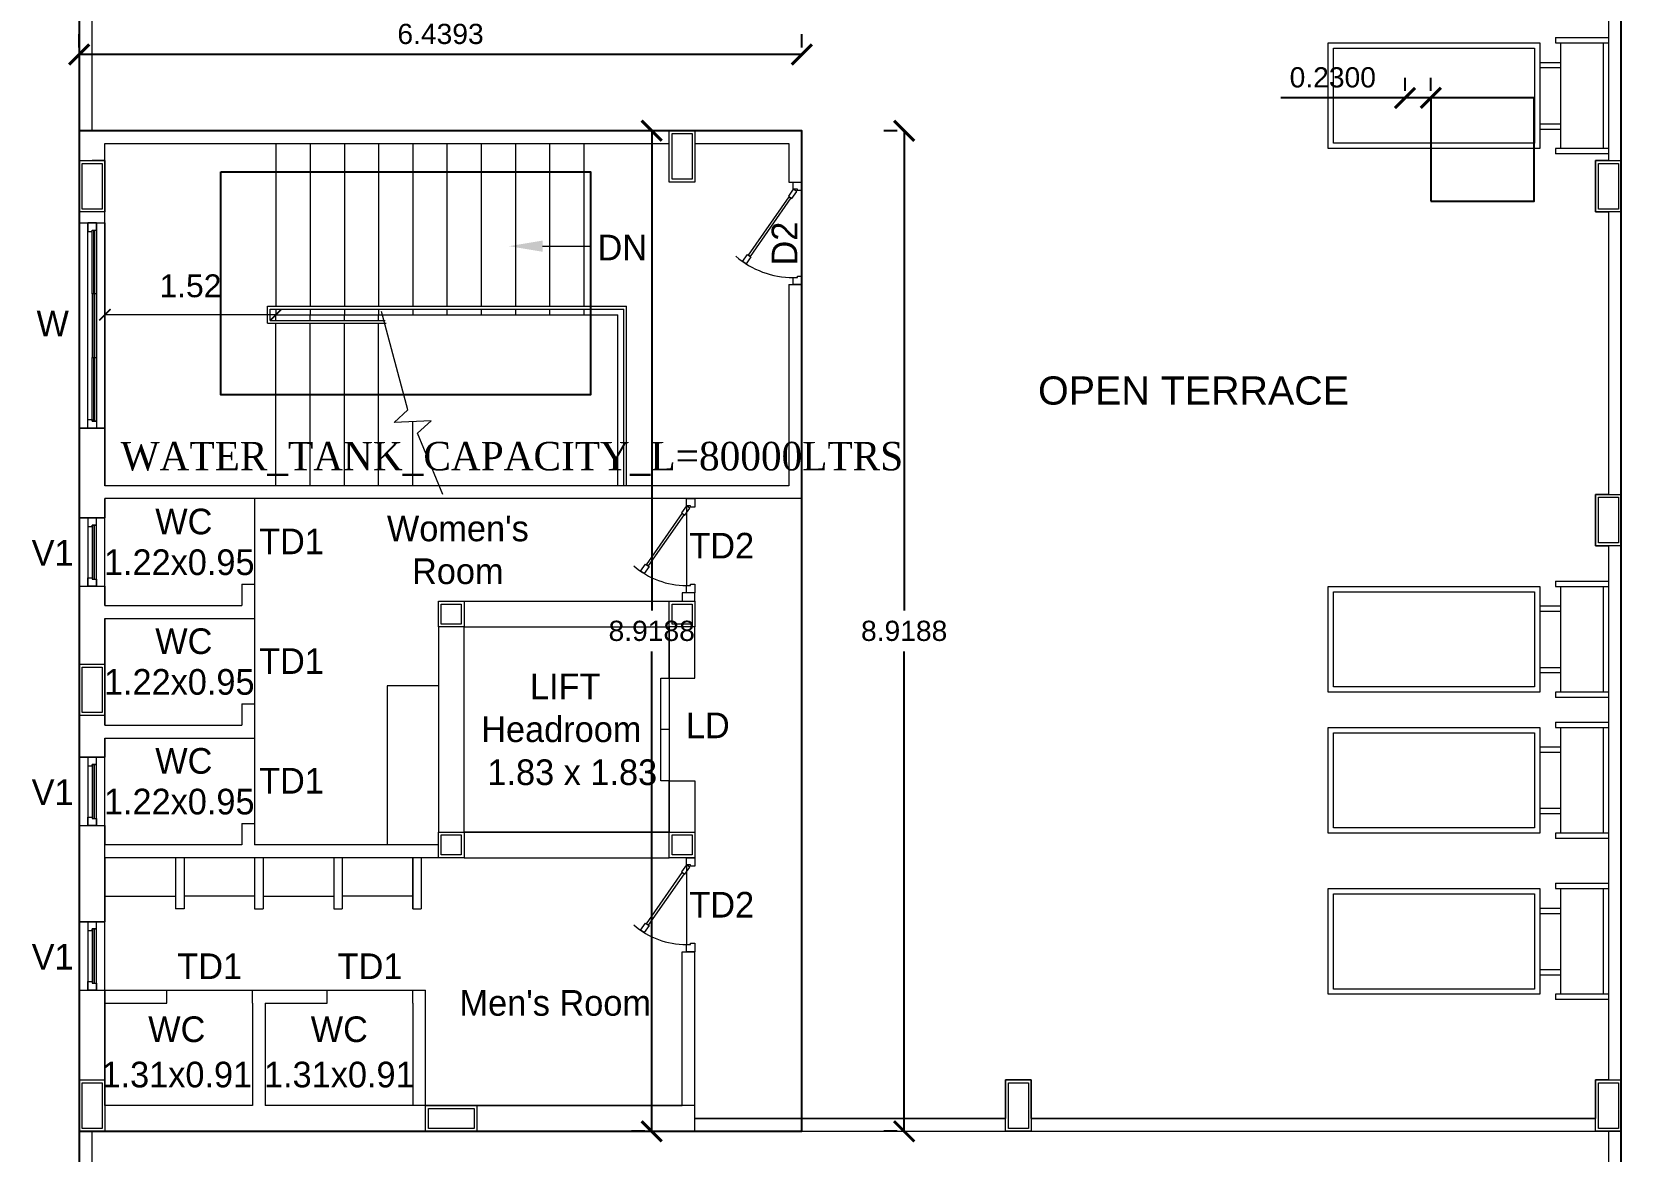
# Model space of a CAD drawing. Header units: metres. Extents: x -1560643 to -1560434, y 43491 to 43663.
# Drawn here: x -1560582.34 to -1560568.18, y 43585.55 to 43595.52 of the extents above; entities that cross this region are included whole.
import ezdxf
from ezdxf.enums import TextEntityAlignment as Align

# ---------------------------------------------------------------- set-up
doc = ezdxf.new("R2010")
doc.units = ezdxf.units.M
doc.header["$LTSCALE"] = 750
doc.header["$MEASUREMENT"] = 0
doc.header["$PDMODE"] = 35
doc.header["$PDSIZE"] = 50
doc.linetypes.add('HIDDEN', pattern=[0.375, 0.25, -0.125])
doc.layers.get('0').update_dxf_attribs({"lineweight": 5})
doc.layers.get('Defpoints').update_dxf_attribs({"lineweight": 0})
doc.layers.add('BLK_1_FLR_0_DRINKING_WATER', color=7, linetype='Continuous', lineweight=5)
for name, color, linetype in [('BLK_1_FLR_3_ROOF_AREA', 54, 'Continuous'), ('BLK_1_STAIR_HEADROOM', 55, 'Continuous'), ('BLK_1_TERRACESERVICE_UTILITYDISTANCE', 1, 'Continuous'), ('SOLAR_PANEL', 3, 'Continuous'), ('WATER_TANK_CALCULATION', 150, 'Continuous')]:
    doc.layers.add(name, color=color, linetype=linetype)
doc.styles.add('5 Feet Scale', font='', dxfattribs={"height": 5.9055})
doc.styles.add('6 Feet Scale', font='', dxfattribs={"height": 7.0866})
doc.styles.add('8 Feet Scale', font='', dxfattribs={"height": 9.4488})
doc.styles.add('cent', font='arial.ttf', dxfattribs={"height": 8})
doc.styles.add('ED', font='romantic.ttf', dxfattribs={"width": 0.96})
doc.styles.add('outer', font='arial.ttf')
doc.styles.get("Standard").update_dxf_attribs({"font": 'arial.ttf'})
doc.styles.get('5 Feet Scale').set_extended_font_data('Bahnschrift')
doc.styles.get('6 Feet Scale').set_extended_font_data('Bahnschrift')
doc.styles.get('8 Feet Scale').set_extended_font_data('Bahnschrift')
doc.dimstyles.get("Standard").update_dxf_attribs({"dimtxt": 0.18, "dimasz": 0.18, "dimexe": 0.18, "dimexo": 0.0625, "dimgap": 0.09, "dimtad": 1, "dimtih": 1, "dimtoh": 1, "dimdec": 4, "dimzin": 0, "dimdsep": 46, "dimtxsty": 'Standard', "dimblk": 'ARCHTICK', "dimcen": 0.09, "dimadec": 0, "dimazin": 0, "dimtfac": 1, "dimtdec": 4, "dimtofl": 0, "dimtmove": 0, "dimatfit": 3, "dimldrblk": 'ARCHTICK', "dimfxl": 0, "dimtolj": 1, "dimtzin": 0, "dimarcsym": 0})

# ---------------------------------------------------------------- blocks, each defined once
blk = doc.blocks.new('_ArchTick')
at = {"color": 0, "linetype": 'ByBlock', "const_width": 0.15}
blk.add_lwpolyline([(-0.5, -0.5), (0.5, 0.5)], dxfattribs=at)
blk = doc.blocks.new('*D36')
at = {"layer": 'BLK_1_STAIR_HEADROOM', "color": 0, "lineweight": -2}
for p, q in [((-1560574.632, 43594.642), (-1560574.749, 43594.642)), ((-1560574.569, 43594.642), (-1560574.569, 43590.365)), ((-1560574.569, 43585.723), (-1560574.569, 43590.001)), ((-1560574.632, 43585.723), (-1560574.749, 43585.723))]:
    blk.add_line(p, q, dxfattribs=at)
at = {"layer": 'Defpoints', "color": 0}
for p in [(-1560574.569, 43594.642), (-1560574.569, 43585.723), (-1560574.569, 43585.723)]:
    blk.add_point(p, dxfattribs=at)
at = {"layer": 'BLK_1_STAIR_HEADROOM', "color": 0, "lineweight": -2, "xscale": 0.18, "yscale": 0.18, "zscale": 0.18}
for p, rotation in [((-1560574.569, 43594.642), 90), ((-1560574.569, 43585.723), 270)]:
    blk.add_blockref('_ArchTick', p, dxfattribs=dict(at, rotation=rotation))
at = {"layer": 'BLK_1_STAIR_HEADROOM', "color": 0, "insert": (-1560574.569, 43590.183), "char_height": 0.18, "attachment_point": 5}
blk.add_mtext('\\A1;8.9188', dxfattribs=at)
blk = doc.blocks.new('*D37')
at = {"layer": 'BLK_1_STAIR_HEADROOM', "color": 0, "lineweight": -2}
for p, q in [((-1560581.921, 43595.384), (-1560581.921, 43595.502)), ((-1560575.481, 43595.384), (-1560575.481, 43595.502)), ((-1560575.481, 43595.322), (-1560581.921, 43595.322))]:
    blk.add_line(p, q, dxfattribs=at)
at = {"layer": 'Defpoints', "color": 0}
for p in [(-1560581.921, 43595.322), (-1560581.921, 43595.322), (-1560575.481, 43595.322)]:
    blk.add_point(p, dxfattribs=at)
at = {"layer": 'BLK_1_STAIR_HEADROOM', "color": 0, "lineweight": -2, "xscale": 0.18, "yscale": 0.18, "zscale": 0.18, "rotation": 180}
blk.add_blockref('_ArchTick', (-1560581.921, 43595.322), dxfattribs=at)
at = {"layer": 'BLK_1_STAIR_HEADROOM', "color": 0, "lineweight": -2, "xscale": 0.18, "yscale": 0.18, "zscale": 0.18}
blk.add_blockref('_ArchTick', (-1560575.481, 43595.322), dxfattribs=at)
at = {"layer": 'BLK_1_STAIR_HEADROOM', "color": 0, "insert": (-1560578.701, 43595.504), "char_height": 0.18, "attachment_point": 5}
blk.add_mtext('\\A1;6.4393', dxfattribs=at)
blk = doc.blocks.new('*D38')
at = {"layer": 'BLK_1_TERRACESERVICE_UTILITYDISTANCE', "color": 0, "lineweight": -2}
for p, q in [((-1560576.881, 43594.642), (-1560576.999, 43594.642)), ((-1560576.819, 43594.642), (-1560576.819, 43590.365)), ((-1560576.819, 43585.723), (-1560576.819, 43590.001)), ((-1560576.881, 43585.723), (-1560576.999, 43585.723))]:
    blk.add_line(p, q, dxfattribs=at)
at = {"layer": 'Defpoints', "color": 0}
for p in [(-1560576.819, 43594.642), (-1560576.819, 43585.723), (-1560576.819, 43585.723)]:
    blk.add_point(p, dxfattribs=at)
at = {"layer": 'BLK_1_TERRACESERVICE_UTILITYDISTANCE', "color": 0, "lineweight": -2, "xscale": 0.18, "yscale": 0.18, "zscale": 0.18}
for p, rotation in [((-1560576.819, 43594.642), 90), ((-1560576.819, 43585.723), 270)]:
    blk.add_blockref('_ArchTick', p, dxfattribs=dict(at, rotation=rotation))
at = {"layer": 'BLK_1_TERRACESERVICE_UTILITYDISTANCE', "color": 0, "insert": (-1560576.819, 43590.183), "char_height": 0.18, "attachment_point": 5}
blk.add_mtext('\\A1;8.9188', dxfattribs=at)
blk = doc.blocks.new('*D42')
at = {"layer": 'Defpoints', "color": 0}
for p in [(-1560570.105, 43594.935), (-1560570.105, 43594.935), (-1560569.875, 43594.935)]:
    blk.add_point(p, dxfattribs=at)
at = {"layer": 'SOLAR_PANEL', "color": 0, "lineweight": -2}
for p, q in [((-1560570.105, 43594.997), (-1560570.105, 43595.115)), ((-1560569.875, 43594.997), (-1560569.875, 43595.115)), ((-1560570.105, 43594.935), (-1560571.212, 43594.935)), ((-1560569.875, 43594.935), (-1560570.105, 43594.935))]:
    blk.add_line(p, q, dxfattribs=at)
at = {"layer": 'SOLAR_PANEL', "color": 0, "lineweight": -2, "xscale": 0.18, "yscale": 0.18, "zscale": 0.18, "rotation": 180}
blk.add_blockref('_ArchTick', (-1560570.105, 43594.935), dxfattribs=at)
at = {"layer": 'SOLAR_PANEL', "color": 0, "lineweight": -2, "xscale": 0.18, "yscale": 0.18, "zscale": 0.18}
blk.add_blockref('_ArchTick', (-1560569.875, 43594.935), dxfattribs=at)
at = {"layer": 'SOLAR_PANEL', "color": 0, "insert": (-1560570.749, 43595.117), "char_height": 0.18, "attachment_point": 5}
blk.add_mtext('\\A1;0.2300', dxfattribs=at)
blk = doc.blocks.new('A$C52BB42CC')
for p, q in [((2413.18, 4094.56), (2413.18, 4193.56)), ((2417.68, 4105.06), (2417.68, 4193.56)), ((2417.68, 4105.06), (2417.68, 4193.56)), ((2949.68, 4192.06), (2949.68, 4094.56)), ((2949.68, 4192.06), (2949.68, 4094.56)), ((2954.18, 4192.06), (2954.18, 4094.56)), ((2851.39, 4135.91), (2925.57, 4135.91)), ((2851.39, 4098.82), (2851.39, 4135.91)), ((2853.24, 4134.05), (2923.71, 4134.05)), ((2853.24, 4100.67), (2853.24, 4134.05)), ((2923.71, 4134.05), (2923.71, 4100.67)), ((2925.57, 4135.91), (2925.57, 4098.82)), ((2931.13, 4137.76), (2931.13, 4135.91)), ((2931.13, 4137.76), (2949.68, 4137.76)), ((2931.13, 4135.91), (2949.68, 4135.91)), ((2932.99, 4098.82), (2932.99, 4135.91)), ((2947.82, 4135.91), (2947.82, 4098.82)), ((2949.68, 4137.76), (2949.68, 4135.91)), ((2925.57, 4129.06), (2932.99, 4129.06)), ((2925.57, 4127.21), (2932.99, 4127.21)), ((2413.18, 4105.06), (2666.68, 4105.06)), ((2666.68, 3975.95), (2666.68, 4105.06)), ((2925.57, 4107.52), (2932.99, 4107.52)), ((2925.57, 4105.66), (2932.99, 4105.66)), ((2422.18, 4072.7), (2422.18, 4100.56)), ((2422.18, 4100.56), (2620.18, 4100.56)), ((2482.18, 4100.56), (2482.18, 4043.5)), ((2494.18, 4100.56), (2494.18, 4043.5)), ((2506.18, 4100.56), (2506.18, 4043.5)), ((2518.18, 4100.56), (2518.18, 4043.5)), ((2530.18, 4100.56), (2530.18, 4043.5)), ((2542.18, 4100.56), (2542.18, 4043.5)), ((2554.18, 4100.56), (2554.18, 4043.5)), ((2566.18, 4100.56), (2566.18, 4043.5)), ((2578.18, 4100.56), (2578.18, 4043.5)), ((2590.18, 4100.56), (2590.18, 4043.5)), ((2629.18, 4100.56), (2662.18, 4100.56)), ((2662.18, 4100.56), (2662.18, 4086.99)), ((2923.71, 4100.67), (2853.24, 4100.67)), ((2422.18, 4094.56), (2417.68, 4094.56)), ((2422.18, 3980.45), (2422.18, 4094.56)), ((2925.57, 4098.82), (2851.39, 4098.82)), ((2931.13, 4098.82), (2931.13, 4096.96)), ((2949.68, 4098.82), (2931.13, 4098.82)), ((2949.68, 4096.96), (2931.13, 4096.96)), ((2949.68, 4094.56), (2945.18, 4094.56)), ((2945.18, 4094.56), (2945.18, 4076.56)), ((2949.68, 4098.82), (2949.68, 4096.96)), ((2662.18, 4086.99), (2666.68, 4086.99)), ((2413.18, 4072.7), (2413.18, 4076.56)), ((2945.18, 4076.56), (2949.68, 4076.56)), ((2949.68, 4076.56), (2949.68, 3977.45)), ((2949.68, 4076.56), (2949.68, 3977.45)), ((2954.18, 4076.56), (2954.18, 3977.45)), ((2413.18, 4072.7), (2422.18, 4072.7)), ((2662.18, 4051.06), (2666.68, 4051.06)), ((2662.18, 4051.06), (2662.18, 3980.45)), ((2479.18, 4043.5), (2605.18, 4043.5)), ((2479.18, 4037.5), (2479.18, 4043.5)), ((2605.18, 3980.45), (2605.18, 4043.5)), ((2482.18, 4040.5), (2422.18, 4040.5)), ((2480.18, 4042.5), (2604.18, 4042.5)), ((2480.18, 4038.5), (2480.18, 4042.5)), ((2480.18, 4038.5), (2520.44, 4038.5)), ((2482.18, 4042.5), (2482.18, 4040.5)), ((2482.18, 4040.5), (2602.18, 4040.5)), ((2482.18, 4038.5), (2482.18, 4040.5)), ((2494.18, 4042.5), (2494.18, 4040.5)), ((2494.18, 4038.5), (2494.18, 4040.5)), ((2506.18, 4042.5), (2506.18, 4040.5)), ((2506.18, 4038.5), (2506.18, 4040.5)), ((2518.18, 4042.5), (2518.18, 4040.5)), ((2518.18, 4038.5), (2518.18, 4040.5)), ((2528.48, 4007.07), (2519.16, 4041.58)), ((2530.18, 4042.5), (2530.18, 4040.5)), ((2542.18, 4042.5), (2542.18, 4040.5)), ((2554.18, 4042.5), (2554.18, 4040.5)), ((2566.18, 4042.5), (2566.18, 4040.5)), ((2578.18, 4042.5), (2578.18, 4040.5)), ((2590.18, 4042.5), (2590.18, 4040.5)), ((2602.18, 4038.5), (2602.18, 4040.5)), ((2602.18, 3980.45), (2602.18, 4038.5)), ((2604.18, 3980.45), (2604.18, 4042.5)), ((2479.18, 4037.5), (2520.85, 4037.5)), ((2482.18, 3980.45), (2482.18, 4037.5)), ((2494.18, 3980.45), (2494.18, 4037.5)), ((2506.18, 3980.45), (2506.18, 4037.5)), ((2518.18, 3980.45), (2518.18, 4037.5)), ((2523.71, 4002.69), (2528.48, 4007.07)), ((2413.18, 3969.2), (2413.18, 4000.7)), ((2413.18, 4000.7), (2413.18, 3969.2)), ((2413.18, 4000.7), (2422.18, 4000.7)), ((2422.18, 3980.45), (2422.18, 4000.7)), ((2422.18, 4000.7), (2422.18, 3980.45)), ((2536.65, 4003.26), (2523.71, 4002.69)), ((2530.18, 3980.45), (2530.18, 4002.98)), ((2531.87, 3998.88), (2536.65, 4003.26)), ((2540.75, 3977.44), (2531.87, 3998.88)), ((2662.18, 3980.45), (2422.18, 3980.45)), ((2949.68, 3977.45), (2945.18, 3977.45)), ((2945.18, 3977.45), (2945.18, 3959.45)), ((2422.18, 3969.2), (2422.18, 3975.95)), ((2422.18, 3975.95), (2422.18, 3969.2)), ((2666.68, 3975.95), (2422.18, 3975.95)), ((2422.18, 3975.95), (2422.18, 3969.2)), ((2422.18, 3938.45), (2422.18, 3975.95)), ((2474.68, 3975.95), (2474.68, 3933.95)), ((2666.68, 3975.95), (2666.68, 3753.95)), ((2413.18, 3969.2), (2422.18, 3969.2)), ((2945.18, 3959.45), (2949.68, 3959.45)), ((2949.68, 3959.45), (2949.68, 3771.95)), ((2949.68, 3959.45), (2949.68, 3771.95)), ((2954.18, 3959.45), (2954.18, 3771.95)), ((2413.18, 3917.85), (2413.18, 3945.2)), ((2413.18, 3945.2), (2413.18, 3917.85)), ((2413.18, 3917.85), (2413.18, 3945.2)), ((2413.18, 3945.2), (2422.18, 3945.2)), ((2422.18, 3938.45), (2422.18, 3945.2)), ((2422.18, 3945.2), (2422.18, 3938.45)), ((2422.18, 3945.2), (2422.18, 3938.45)), ((2470.18, 3945.95), (2470.18, 3938.45)), ((2470.18, 3945.95), (2474.68, 3945.95)), ((2629.18, 3942.95), (2624.68, 3942.95)), ((2624.68, 3942.95), (2624.68, 3939.95)), ((2629.18, 3939.95), (2629.18, 3942.95)), ((2851.39, 3945.14), (2925.57, 3945.14)), ((2851.39, 3908.05), (2851.39, 3945.14)), ((2853.24, 3943.29), (2923.71, 3943.29)), ((2853.24, 3909.91), (2853.24, 3943.29)), ((2923.71, 3943.29), (2923.71, 3909.91)), ((2925.57, 3945.14), (2925.57, 3908.05)), ((2931.13, 3947), (2931.13, 3945.14)), ((2931.13, 3947), (2949.68, 3947)), ((2931.13, 3945.14), (2949.68, 3945.14)), ((2932.99, 3908.05), (2932.99, 3945.14)), ((2947.82, 3945.14), (2947.82, 3908.05)), ((2949.68, 3947), (2949.68, 3945.14)), ((2422.18, 3938.45), (2470.18, 3938.45)), ((2548.18, 3939.95), (2620.18, 3939.95)), ((2925.57, 3938.3), (2932.99, 3938.3)), ((2422.18, 3917.85), (2422.18, 3933.95)), ((2422.18, 3933.95), (2422.18, 3917.85)), ((2422.18, 3933.95), (2422.18, 3917.85)), ((2422.18, 3933.95), (2470.18, 3933.95)), ((2422.18, 3896.45), (2422.18, 3933.95)), ((2470.18, 3933.95), (2474.68, 3933.95)), ((2474.68, 3933.95), (2474.68, 3891.95)), ((2925.57, 3936.45), (2932.99, 3936.45)), ((2539.18, 3930.95), (2539.18, 3858.95)), ((2548.18, 3930.95), (2620.18, 3930.95)), ((2548.18, 3858.95), (2548.18, 3930.95)), ((2548.18, 3930.95), (2620.18, 3930.95)), ((2548.18, 3858.95), (2548.18, 3930.95)), ((2620.18, 3912.95), (2620.18, 3930.95)), ((2620.18, 3930.95), (2620.18, 3858.95)), ((2629.18, 3912.95), (2629.18, 3930.95)), ((2925.57, 3916.75), (2932.99, 3916.75)), ((2925.57, 3914.9), (2932.99, 3914.9)), ((2539.18, 3910.27), (2521.18, 3910.27)), ((2521.18, 3910.27), (2521.18, 3854.45)), ((2617.18, 3912.95), (2620.18, 3912.95)), ((2617.18, 3876.95), (2617.18, 3912.95)), ((2620.18, 3912.95), (2629.18, 3912.95)), ((2620.18, 3912.95), (2620.18, 3876.95)), ((2923.71, 3909.91), (2853.24, 3909.91)), ((2470.18, 3903.95), (2470.18, 3896.45)), ((2470.18, 3903.95), (2474.68, 3903.95)), ((2925.57, 3908.05), (2851.39, 3908.05)), ((2931.13, 3908.05), (2931.13, 3906.2)), ((2949.68, 3908.05), (2931.13, 3908.05)), ((2949.68, 3906.2), (2931.13, 3906.2)), ((2949.68, 3908.05), (2949.68, 3906.2)), ((2413.18, 3885.2), (2413.18, 3899.85)), ((2413.18, 3885.2), (2413.18, 3899.85)), ((2422.18, 3896.45), (2422.18, 3899.85)), ((2422.18, 3899.85), (2422.18, 3896.45)), ((2422.18, 3896.45), (2470.18, 3896.45)), ((2620.18, 3894.95), (2617.18, 3894.95)), ((2851.39, 3895.67), (2925.57, 3895.67)), ((2851.39, 3858.58), (2851.39, 3895.67)), ((2853.24, 3893.81), (2923.71, 3893.81)), ((2853.24, 3860.43), (2853.24, 3893.81)), ((2923.71, 3893.81), (2923.71, 3860.43)), ((2925.57, 3895.67), (2925.57, 3858.58)), ((2931.13, 3897.52), (2931.13, 3895.67)), ((2931.13, 3897.52), (2949.68, 3897.52)), ((2931.13, 3895.67), (2949.68, 3895.67)), ((2932.99, 3858.58), (2932.99, 3895.67)), ((2947.82, 3895.67), (2947.82, 3858.58)), ((2949.68, 3897.52), (2949.68, 3895.67)), ((2422.18, 3885.2), (2422.18, 3891.95)), ((2422.18, 3891.95), (2422.18, 3885.2)), ((2422.18, 3891.95), (2470.18, 3891.95)), ((2422.18, 3762.94), (2422.18, 3891.95)), ((2470.18, 3891.95), (2474.68, 3891.95)), ((2474.68, 3891.95), (2474.68, 3854.45)), ((2925.57, 3888.82), (2932.99, 3888.82)), ((2925.57, 3886.97), (2932.99, 3886.97)), ((2413.18, 3885.2), (2422.18, 3885.2)), ((2620.18, 3876.95), (2617.18, 3876.95)), ((2620.18, 3858.95), (2620.18, 3876.95)), ((2620.18, 3876.95), (2629.18, 3876.95)), ((2629.18, 3876.95), (2629.18, 3858.95)), ((2925.57, 3867.28), (2932.99, 3867.28)), ((2925.57, 3865.42), (2932.99, 3865.42)), ((2413.18, 3827.45), (2413.18, 3861.2)), ((2413.18, 3827.45), (2413.18, 3861.2)), ((2413.18, 3861.2), (2422.18, 3861.2)), ((2422.18, 3854.45), (2422.18, 3861.2)), ((2422.18, 3861.2), (2422.18, 3854.45)), ((2470.18, 3861.95), (2470.18, 3854.45)), ((2470.18, 3861.95), (2474.68, 3861.95)), ((2923.71, 3860.43), (2853.24, 3860.43)), ((2470.18, 3854.45), (2422.18, 3854.45)), ((2539.18, 3854.45), (2474.68, 3854.45)), ((2620.18, 3858.95), (2548.18, 3858.95)), ((2548.18, 3858.95), (2620.18, 3858.95)), ((2925.57, 3858.58), (2851.39, 3858.58)), ((2931.13, 3858.58), (2931.13, 3856.72)), ((2949.68, 3858.58), (2931.13, 3858.58)), ((2949.68, 3856.72), (2931.13, 3856.72)), ((2949.68, 3858.58), (2949.68, 3856.72)), ((2422.18, 3827.45), (2422.18, 3849.95)), ((2422.18, 3849.95), (2422.18, 3827.45)), ((2539.18, 3849.95), (2422.18, 3849.95)), ((2446.93, 3849.95), (2446.93, 3831.95)), ((2449.93, 3849.95), (2449.93, 3831.95)), ((2474.68, 3849.95), (2474.68, 3831.95)), ((2477.68, 3849.95), (2477.68, 3831.95)), ((2502.43, 3849.95), (2502.43, 3831.95)), ((2505.43, 3849.95), (2505.43, 3831.95)), ((2530.18, 3849.95), (2530.18, 3831.95)), ((2530.18, 3831.95), (2530.18, 3849.95)), ((2533.18, 3849.95), (2533.18, 3831.95)), ((2548.18, 3849.95), (2620.18, 3849.95)), ((2851.39, 3839.11), (2925.57, 3839.11)), ((2851.39, 3802.02), (2851.39, 3839.11)), ((2853.24, 3837.25), (2923.71, 3837.25)), ((2853.24, 3803.87), (2853.24, 3837.25)), ((2923.71, 3837.25), (2923.71, 3803.87)), ((2925.57, 3839.11), (2925.57, 3802.02)), ((2931.13, 3840.96), (2931.13, 3839.11)), ((2931.13, 3840.96), (2949.68, 3840.96)), ((2931.13, 3839.11), (2949.68, 3839.11)), ((2932.99, 3802.02), (2932.99, 3839.11)), ((2947.82, 3839.11), (2947.82, 3802.02)), ((2949.68, 3840.96), (2949.68, 3839.11)), ((2422.18, 3836.45), (2446.93, 3836.45)), ((2449.93, 3831.95), (2446.93, 3831.95)), ((2474.68, 3836.45), (2449.93, 3836.45)), ((2474.68, 3831.95), (2477.68, 3831.95)), ((2477.68, 3836.45), (2502.43, 3836.45)), ((2502.43, 3831.95), (2505.43, 3831.95)), ((2530.18, 3836.45), (2505.43, 3836.45)), ((2530.18, 3831.95), (2533.18, 3831.95)), ((2925.57, 3832.26), (2932.99, 3832.26)), ((2413.18, 3827.45), (2422.18, 3827.45)), ((2925.57, 3830.41), (2932.99, 3830.41)), ((2624.68, 3762.95), (2624.68, 3816.95)), ((2624.68, 3816.95), (2629.18, 3816.95)), ((2629.18, 3753.95), (2629.18, 3816.95)), ((2925.57, 3810.72), (2932.99, 3810.72)), ((2413.18, 3771.95), (2413.18, 3803.45)), ((2413.18, 3771.95), (2413.18, 3803.45)), ((2413.18, 3803.45), (2422.18, 3803.45)), ((2422.18, 3771.95), (2422.18, 3803.45)), ((2422.18, 3803.45), (2422.18, 3771.95)), ((2422.18, 3803.44), (2473.93, 3803.44)), ((2443.93, 3798.94), (2443.93, 3803.44)), ((2473.93, 3803.44), (2530.18, 3803.44)), ((2473.93, 3798.94), (2473.93, 3803.44)), ((2500.18, 3798.94), (2500.18, 3803.44)), ((2530.18, 3803.44), (2534.68, 3803.44)), ((2530.18, 3798.94), (2530.18, 3803.44)), ((2534.68, 3762.95), (2534.68, 3803.44)), ((2923.71, 3803.87), (2853.24, 3803.87)), ((2925.57, 3808.86), (2932.99, 3808.86)), ((2422.18, 3798.94), (2443.93, 3798.94)), ((2473.93, 3798.94), (2473.93, 3762.94)), ((2478.43, 3798.94), (2500.18, 3798.94)), ((2478.43, 3798.94), (2478.43, 3762.94)), ((2530.18, 3798.94), (2530.18, 3762.94)), ((2925.57, 3802.02), (2851.39, 3802.02)), ((2931.13, 3802.02), (2931.13, 3800.16)), ((2949.68, 3802.02), (2931.13, 3802.02)), ((2949.68, 3800.16), (2931.13, 3800.16)), ((2949.68, 3802.02), (2949.68, 3800.16)), ((2747.18, 3771.95), (2738.18, 3771.95)), ((2738.18, 3771.95), (2738.18, 3758.45)), ((2747.18, 3758.45), (2747.18, 3771.95)), ((2949.68, 3771.95), (2945.18, 3771.95)), ((2945.18, 3771.95), (2945.18, 3758.45)), ((2473.93, 3762.95), (2422.18, 3762.95)), ((2473.93, 3762.94), (2422.18, 3762.94)), ((2534.68, 3762.95), (2478.43, 3762.95)), ((2629.18, 3762.94), (2478.43, 3762.94)), ((2552.68, 3762.95), (2624.68, 3762.95)), ((2629.18, 3758.45), (2629.18, 3762.94)), ((2413.18, 2609.95), (2413.18, 3753.95)), ((2413.18, 3753.95), (2954.18, 3753.95)), ((2417.68, 2609.95), (2417.68, 3753.95)), ((2534.68, 3753.95), (2422.18, 3753.95)), ((2534.68, 3753.95), (2422.18, 3753.95)), ((2552.68, 3753.95), (2629.18, 3753.95)), ((2629.18, 3758.45), (2738.18, 3758.45)), ((2738.18, 3758.45), (2629.18, 3758.45)), ((2629.18, 3753.95), (2738.18, 3753.95)), ((2629.18, 3753.95), (2653.18, 3753.95)), ((2747.18, 3758.45), (2945.18, 3758.45)), ((2945.18, 3758.45), (2747.18, 3758.45)), ((2747.18, 3753.95), (2945.18, 3753.95)), ((2949.68, 3753.95), (2949.68, 3587.3)), ((2954.18, 3753.95), (2954.18, 3587.3))]:
    blk.add_line(p, q)
at = {"linetype": 'ByBlock', "lineweight": 0}
for p, q in [((2620.18, 4087.06), (2620.18, 4105.06)), ((2620.18, 4105.06), (2629.18, 4105.06)), ((2629.18, 4105.06), (2629.18, 4087.06)), ((2621.18, 4088.06), (2621.18, 4104.06)), ((2621.18, 4104.06), (2628.18, 4104.06)), ((2628.18, 4104.06), (2628.18, 4088.06)), ((2413.18, 4076.56), (2413.18, 4094.56)), ((2413.18, 4094.56), (2422.18, 4094.56)), ((2414.18, 4077.56), (2414.18, 4093.56)), ((2414.18, 4093.56), (2421.18, 4093.56)), ((2421.18, 4093.56), (2421.18, 4077.56)), ((2422.18, 4094.56), (2422.18, 4076.56)), ((2945.18, 4076.56), (2945.18, 4094.56)), ((2945.18, 4094.56), (2954.18, 4094.56)), ((2946.18, 4077.56), (2946.18, 4093.56)), ((2946.18, 4093.56), (2953.18, 4093.56)), ((2953.18, 4093.56), (2953.18, 4077.56)), ((2954.18, 4094.56), (2954.18, 4076.56)), ((2628.18, 4088.06), (2621.18, 4088.06)), ((2629.18, 4087.06), (2620.18, 4087.06)), ((2422.18, 4076.56), (2413.18, 4076.56)), ((2421.18, 4077.56), (2414.18, 4077.56)), ((2954.18, 4076.56), (2945.18, 4076.56)), ((2953.18, 4077.56), (2946.18, 4077.56)), ((2945.18, 3959.45), (2945.18, 3977.45)), ((2945.18, 3977.45), (2954.18, 3977.45)), ((2946.18, 3960.45), (2946.18, 3976.45)), ((2946.18, 3976.45), (2953.18, 3976.45)), ((2953.18, 3976.45), (2953.18, 3960.45)), ((2954.18, 3977.45), (2954.18, 3959.45)), ((2954.18, 3959.45), (2945.18, 3959.45)), ((2953.18, 3960.45), (2946.18, 3960.45)), ((2539.18, 3930.95), (2539.18, 3939.95)), ((2539.18, 3939.95), (2548.18, 3939.95)), ((2540.18, 3931.95), (2540.18, 3938.95)), ((2540.18, 3938.95), (2547.18, 3938.95)), ((2547.18, 3938.95), (2547.18, 3931.95)), ((2548.18, 3939.95), (2548.18, 3930.95)), ((2620.18, 3930.95), (2620.18, 3939.95)), ((2620.18, 3939.95), (2629.18, 3939.95)), ((2621.18, 3931.95), (2621.18, 3938.95)), ((2621.18, 3938.95), (2628.18, 3938.95)), ((2628.18, 3938.95), (2628.18, 3931.95)), ((2629.18, 3939.95), (2629.18, 3930.95)), ((2547.18, 3931.95), (2540.18, 3931.95)), ((2628.18, 3931.95), (2621.18, 3931.95)), ((2548.18, 3930.95), (2539.18, 3930.95)), ((2629.18, 3930.95), (2620.18, 3930.95)), ((2413.18, 3899.85), (2413.18, 3917.85)), ((2413.18, 3917.85), (2422.18, 3917.85)), ((2414.18, 3900.85), (2414.18, 3916.85)), ((2414.18, 3916.85), (2421.18, 3916.85)), ((2421.18, 3916.85), (2421.18, 3900.85)), ((2422.18, 3917.85), (2422.18, 3899.85)), ((2422.18, 3899.85), (2413.18, 3899.85)), ((2421.18, 3900.85), (2414.18, 3900.85)), ((2539.18, 3849.95), (2539.18, 3858.95)), ((2539.18, 3858.95), (2548.18, 3858.95)), ((2540.18, 3850.95), (2540.18, 3857.95)), ((2540.18, 3857.95), (2547.18, 3857.95)), ((2547.18, 3857.95), (2547.18, 3850.95)), ((2548.18, 3858.95), (2548.18, 3849.95)), ((2620.18, 3849.95), (2620.18, 3858.95)), ((2620.18, 3858.95), (2629.18, 3858.95)), ((2621.18, 3850.95), (2621.18, 3857.95)), ((2621.18, 3857.95), (2628.18, 3857.95)), ((2628.18, 3857.95), (2628.18, 3850.95)), ((2629.18, 3858.95), (2629.18, 3849.95)), ((2548.18, 3849.95), (2539.18, 3849.95)), ((2547.18, 3850.95), (2540.18, 3850.95)), ((2629.18, 3849.95), (2620.18, 3849.95)), ((2628.18, 3850.95), (2621.18, 3850.95)), ((2413.18, 3753.95), (2413.18, 3771.95)), ((2413.18, 3771.95), (2422.18, 3771.95)), ((2414.18, 3754.95), (2414.18, 3770.95)), ((2414.18, 3770.95), (2421.18, 3770.95)), ((2421.18, 3770.95), (2421.18, 3754.95)), ((2422.18, 3771.95), (2422.18, 3753.95)), ((2738.18, 3753.95), (2738.18, 3771.95)), ((2738.18, 3771.95), (2747.18, 3771.95)), ((2739.18, 3754.95), (2739.18, 3770.95)), ((2739.18, 3770.95), (2746.18, 3770.95)), ((2746.18, 3770.95), (2746.18, 3754.95)), ((2747.18, 3771.95), (2747.18, 3753.95)), ((2945.18, 3753.95), (2945.18, 3771.95)), ((2945.18, 3771.95), (2954.18, 3771.95)), ((2946.18, 3754.95), (2946.18, 3770.95)), ((2946.18, 3770.95), (2953.18, 3770.95)), ((2953.18, 3770.95), (2953.18, 3754.95)), ((2954.18, 3771.95), (2954.18, 3753.95)), ((2534.68, 3753.95), (2534.68, 3762.95)), ((2534.68, 3762.95), (2552.68, 3762.95)), ((2535.68, 3761.95), (2551.68, 3761.95)), ((2535.68, 3754.95), (2535.68, 3761.95)), ((2551.68, 3761.95), (2551.68, 3754.95)), ((2552.68, 3762.95), (2552.68, 3753.95)), ((2422.18, 3753.95), (2413.18, 3753.95)), ((2421.18, 3754.95), (2414.18, 3754.95)), ((2552.68, 3753.95), (2534.68, 3753.95)), ((2551.68, 3754.95), (2535.68, 3754.95)), ((2747.18, 3753.95), (2738.18, 3753.95)), ((2746.18, 3754.95), (2739.18, 3754.95)), ((2954.18, 3753.95), (2945.18, 3753.95)), ((2953.18, 3754.95), (2946.18, 3754.95))]:
    blk.add_line(p, q, dxfattribs=at)
at = {"ltscale": 0.25}
for p, q in [((2626.18, 3973.45), (2626.18, 3945.45)), ((2626.18, 3847.45), (2626.18, 3819.45))]:
    blk.add_line(p, q, dxfattribs=at)
for points in [[(2663.68, 4084.56), (2661.96, 4082.1), (2663.19, 4081.24), (2664.91, 4083.7)], [(2665.18, 4084.06), (2665.18, 4084.56), (2663.68, 4084.56), (2663.68, 4087.06), (2666.68, 4087.06), (2666.68, 4084.06)], [(2662.88, 4081.46), (2648.54, 4060.98), (2647.93, 4061.41), (2662.26, 4081.89)], [(2413.18, 4000.7), (2413.18, 4072.7), (2422.18, 4072.7), (2422.18, 4000.7)], [(2417.68, 4069.7), (2417.68, 4070.2), (2419.18, 4070.2), (2419.18, 4072.7), (2416.18, 4072.7), (2416.18, 4069.7)], [(2416.18, 4000.7), (2416.18, 4072.7), (2419.18, 4072.7), (2419.18, 4000.7)], [(2417.68, 4047.86), (2417.68, 4070.2), (2419.18, 4070.2), (2419.18, 4047.86)], [(2645.9, 4059.17), (2647.62, 4061.62), (2648.85, 4060.76), (2647.13, 4058.3)], [(2663.68, 4051.06), (2663.68, 4053.56), (2665.18, 4053.56), (2665.18, 4054.06), (2666.68, 4054.06), (2666.68, 4051.06)], [(2417.68, 4047.86), (2417.68, 4025.53), (2419.18, 4025.53), (2419.18, 4047.86)], [(2417.68, 4003.2), (2417.68, 4025.53), (2419.18, 4025.53), (2419.18, 4003.2)], [(2417.68, 4003.7), (2417.68, 4003.2), (2419.18, 4003.2), (2419.18, 4000.7), (2416.18, 4000.7), (2416.18, 4003.7)], [(2625.38, 3970.34), (2612.76, 3952.32), (2612.15, 3952.75), (2624.76, 3970.78)], [(2626.18, 3973.45), (2624.46, 3970.99), (2625.69, 3970.13), (2627.41, 3972.59)], [(2627.68, 3972.95), (2627.68, 3973.45), (2626.18, 3973.45), (2626.18, 3975.95), (2629.18, 3975.95), (2629.18, 3972.95)], [(2413.18, 3969.2), (2413.18, 3945.2), (2422.18, 3945.2), (2422.18, 3969.2)], [(2417.68, 3966.2), (2417.68, 3966.7), (2419.18, 3966.7), (2419.18, 3969.2), (2416.18, 3969.2), (2416.18, 3966.2)], [(2416.18, 3969.2), (2416.18, 3945.2), (2419.18, 3945.2), (2419.18, 3969.2)], [(2417.68, 3966.7), (2417.68, 3947.7), (2419.18, 3947.7), (2419.18, 3966.7)], [(2610.12, 3950.51), (2611.84, 3952.97), (2613.07, 3952.11), (2611.35, 3949.65)], [(2417.68, 3948.2), (2417.68, 3947.7), (2419.18, 3947.7), (2419.18, 3945.2), (2416.18, 3945.2), (2416.18, 3948.2)], [(2626.18, 3942.95), (2626.18, 3945.45), (2627.68, 3945.45), (2627.68, 3945.95), (2629.18, 3945.95), (2629.18, 3942.95)], [(2413.18, 3885.2), (2413.18, 3861.2), (2422.18, 3861.2), (2422.18, 3885.2)], [(2417.68, 3882.2), (2417.68, 3882.7), (2419.18, 3882.7), (2419.18, 3885.2), (2416.18, 3885.2), (2416.18, 3882.2)], [(2416.18, 3885.2), (2416.18, 3861.2), (2419.18, 3861.2), (2419.18, 3885.2)], [(2417.68, 3882.7), (2417.68, 3863.7), (2419.18, 3863.7), (2419.18, 3882.7)], [(2417.68, 3864.2), (2417.68, 3863.7), (2419.18, 3863.7), (2419.18, 3861.2), (2416.18, 3861.2), (2416.18, 3864.2)], [(2627.68, 3846.95), (2627.68, 3847.45), (2626.18, 3847.45), (2626.18, 3849.95), (2629.18, 3849.95), (2629.18, 3846.95)], [(2625.38, 3844.34), (2612.76, 3826.32), (2612.15, 3826.75), (2624.76, 3844.78)], [(2626.18, 3847.45), (2624.46, 3844.99), (2625.69, 3844.13), (2627.41, 3846.59)], [(2413.18, 3827.45), (2413.18, 3803.45), (2422.18, 3803.45), (2422.18, 3827.45)], [(2417.68, 3824.45), (2417.68, 3824.95), (2419.18, 3824.95), (2419.18, 3827.45), (2416.18, 3827.45), (2416.18, 3824.45)], [(2416.18, 3827.45), (2416.18, 3803.45), (2419.18, 3803.45), (2419.18, 3827.45)], [(2610.12, 3824.51), (2611.84, 3826.97), (2613.07, 3826.11), (2611.35, 3823.65)], [(2417.68, 3824.95), (2417.68, 3805.95), (2419.18, 3805.95), (2419.18, 3824.95)], [(2626.18, 3816.95), (2626.18, 3819.45), (2627.68, 3819.45), (2627.68, 3819.95), (2629.18, 3819.95), (2629.18, 3816.95)], [(2417.68, 3806.45), (2417.68, 3805.95), (2419.18, 3805.95), (2419.18, 3803.45), (2416.18, 3803.45), (2416.18, 3806.45)]]:
    blk.add_lwpolyline(points, close=True)
at = {"linetype": 'HIDDEN'}
for points in [[(2418.3, 4047.86), (2418.3, 4070.2), (2418.55, 4070.2), (2418.55, 4047.86)], [(2418.3, 4047.86), (2418.3, 4025.53), (2418.55, 4025.53), (2418.55, 4047.86)], [(2418.3, 4003.2), (2418.3, 4025.53), (2418.55, 4025.53), (2418.55, 4003.2)], [(2418.3, 3966.7), (2418.3, 3947.7), (2418.55, 3947.7), (2418.55, 3966.7)], [(2418.3, 3882.7), (2418.3, 3863.7), (2418.55, 3863.7), (2418.55, 3882.7)], [(2418.3, 3824.95), (2418.3, 3805.95), (2418.55, 3805.95), (2418.55, 3824.95)]]:
    blk.add_lwpolyline(points, close=True, dxfattribs=at)
blk.add_lwpolyline([(2575.74, 4064.56), (2592.43, 4064.56)])
for centre, radius, start in [((2663.68, 4084.56), 31, 229.4552), ((2626.18, 3973.45), 28, 228.8612), ((2626.18, 3847.45), 28, 228.8612)]:
    blk.add_arc(centre, radius, start, 270, dxfattribs=at)
blk.add_solid([(2575.74, 4062.59), (2563.93, 4064.56), (2575.74, 4066.53)])
at = {"xscale": 4, "yscale": 4, "zscale": 4, "rotation": 180}
blk.add_blockref('_ArchTick', (2422.18, 4040.5), dxfattribs=at)
at = {"xscale": 4, "yscale": 4, "zscale": 4}
blk.add_blockref('_ArchTick', (2482.18, 4040.5), dxfattribs=at)
at = {"style": '5 Feet Scale'}
blk.add_text(' D2', height=9, rotation=90, dxfattribs=at).set_placement((2660.61, 4063.79), align=Align.MIDDLE_CENTER)
for s, height, style, p in [('DN', 9, '8 Feet Scale', (2595.01, 4059.59)), (' W', 9, '5 Feet Scale', (2394.83, 4032.97)), ('OPEN TERRACE', 9.9, 'outer', (2749.57, 4008.95)), ("Women's", 9, '6 Feet Scale', (2521.11, 3961)), ('Room', 9, '6 Feet Scale', (2529.93, 3945.99)), ("Men's Room", 9, '6 Feet Scale', (2546.58, 3794.5))]:
    blk.add_text(s, height=height, dxfattribs=dict(style=style)).set_placement(p)
for s, p in [('WC', (2449.86, 3967.93)), ('TD1', (2487.63, 3960.95)), ('V1', (2403.82, 3956.95)), ('TD2', (2638.59, 3959.45)), ('1.22x0.95', (2448.24, 3953.65)), ('WC', (2449.86, 3925.93)), ('TD1', (2487.63, 3918.95)), ('1.22x0.95', (2448.24, 3911.65)), ('LD ', (2635.38, 3896.39)), ('WC', (2449.86, 3883.93)), ('TD1', (2487.63, 3876.95)), ('V1', (2403.82, 3872.95)), ('1.22x0.95', (2448.24, 3869.65)), ('TD2', (2638.59, 3833.45)), ('V1', (2403.82, 3815.2)), ('TD1', (2458.93, 3811.87)), ('TD1', (2515.18, 3811.87)), ('WC', (2447.39, 3789.76)), ('WC', (2504.41, 3789.76)), ('1.31x0.91', (2447.39, 3773.86)), ('1.31x0.91', (2504.41, 3773.86))]:
    blk.add_text(s, height=9, dxfattribs=at).set_placement(p, align=Align.MIDDLE_CENTER)
at = {"style": '6 Feet Scale'}
for s, p in [('LIFT', (2571.29, 3905.54)), ('Headroom', (2554.2, 3890.54)), ('1.83 x 1.83', (2556.37, 3875.45))]:
    blk.add_text(s, height=9, rotation=360, dxfattribs=at).set_placement(p)
at = {"insert": (2452.18, 4050.59), "char_height": 8, "attachment_point": 5, "style": 'cent'}
blk.add_mtext('\\A1;1.52', dxfattribs=at)

msp = doc.modelspace()

# ---------------------------------------------------------------- linework, layer by layer
at = {"layer": 'BLK_1_FLR_3_ROOF_AREA', "color": 54}
msp.add_lwpolyline([(-1560581.92059, 43554.12373), (-1560568.17831, 43554.12373), (-1560568.17831, 43600.43373), (-1560581.92059, 43600.43373)], close=True, dxfattribs=at)
at = {"layer": 'BLK_1_STAIR_HEADROOM', "color": 1}
msp.add_lwpolyline([(-1560581.92059, 43585.72336), (-1560575.48128, 43585.72336), (-1560575.48128, 43594.64216), (-1560581.92059, 43594.64216)], close=True, dxfattribs=at)
at = {"layer": 'SOLAR_PANEL', "color": 1}
msp.add_lwpolyline([(-1560569.87522, 43594.01499), (-1560568.95522, 43594.01499), (-1560568.95522, 43594.93499), (-1560569.87522, 43594.93499)], close=True, dxfattribs=at)
at = {"layer": 'WATER_TANK_CALCULATION', "linetype": 'ByBlock'}
msp.add_lwpolyline([(-1560580.65975, 43594.27714), (-1560577.36308, 43594.27714), (-1560577.36308, 43592.28792), (-1560580.65975, 43592.28792)], close=True, dxfattribs=at)

# ---------------------------------------------------------------- block references
at = {"layer": 'BLK_1_FLR_0_DRINKING_WATER', "xscale": 0.0254016284015961, "yscale": 0.0254016284015961, "zscale": 0.0254016284015961}
msp.add_blockref('A$C52BB42CC', (-1560643.21924, 43490.36698), dxfattribs=at)

# ---------------------------------------------------------------- texts
at = {"layer": 'WATER_TANK_CALCULATION', "linetype": 'ByBlock', "insert": (-1560581.55213, 43591.86861), "char_height": 0.2537879, "width": 6.8667001, "attachment_point": 1, "style": 'ED'}
msp.add_mtext('WATER_TANK_CAPACITY_L=80000LTRS', dxfattribs=at)

# ---------------------------------------------------------------- dimensions: what is measured, and where the dimension line sits
at = {"layer": 'BLK_1_STAIR_HEADROOM', "color": 1}
for p1, p2, picture, middle in [((-1560575.48128, 43595.32195), (-1560581.92059, 43595.32195), '*D37', (-1560578.70094, 43595.50391)), ((-1560574.56908, 43594.64216), (-1560574.56908, 43585.72336), '*D36', (-1560574.56908, 43590.18276))]:
    dim = msp.add_aligned_dim(p1=p1, p2=p2, distance=0, dimstyle='Standard', dxfattribs=at)
    dim.commit()
    dim.dimension.update_dxf_attribs({"geometry": picture, "text_midpoint": middle})
at = {"layer": 'BLK_1_TERRACESERVICE_UTILITYDISTANCE', "color": 2}
dim = msp.add_aligned_dim(p1=(-1560576.81852, 43594.64216), p2=(-1560576.81852, 43585.72336), distance=0, dimstyle='Standard', dxfattribs=at)
dim.commit()
dim.dimension.update_dxf_attribs({"geometry": '*D38', "text_midpoint": (-1560576.81852, 43590.18276)})
at = {"layer": 'SOLAR_PANEL'}
dim = msp.add_linear_dim(base=(-1560570.10522, 43594.93499), p1=(-1560569.87522, 43594.93499), p2=(-1560570.10522, 43594.93499), dimstyle='Standard', override={"dimscale": 1}, dxfattribs=at)
dim.commit()
dim.dimension.update_dxf_attribs({"geometry": '*D42', "text_midpoint": (-1560570.74854, 43595.11696)})

doc.saveas('drawing.dxf')
